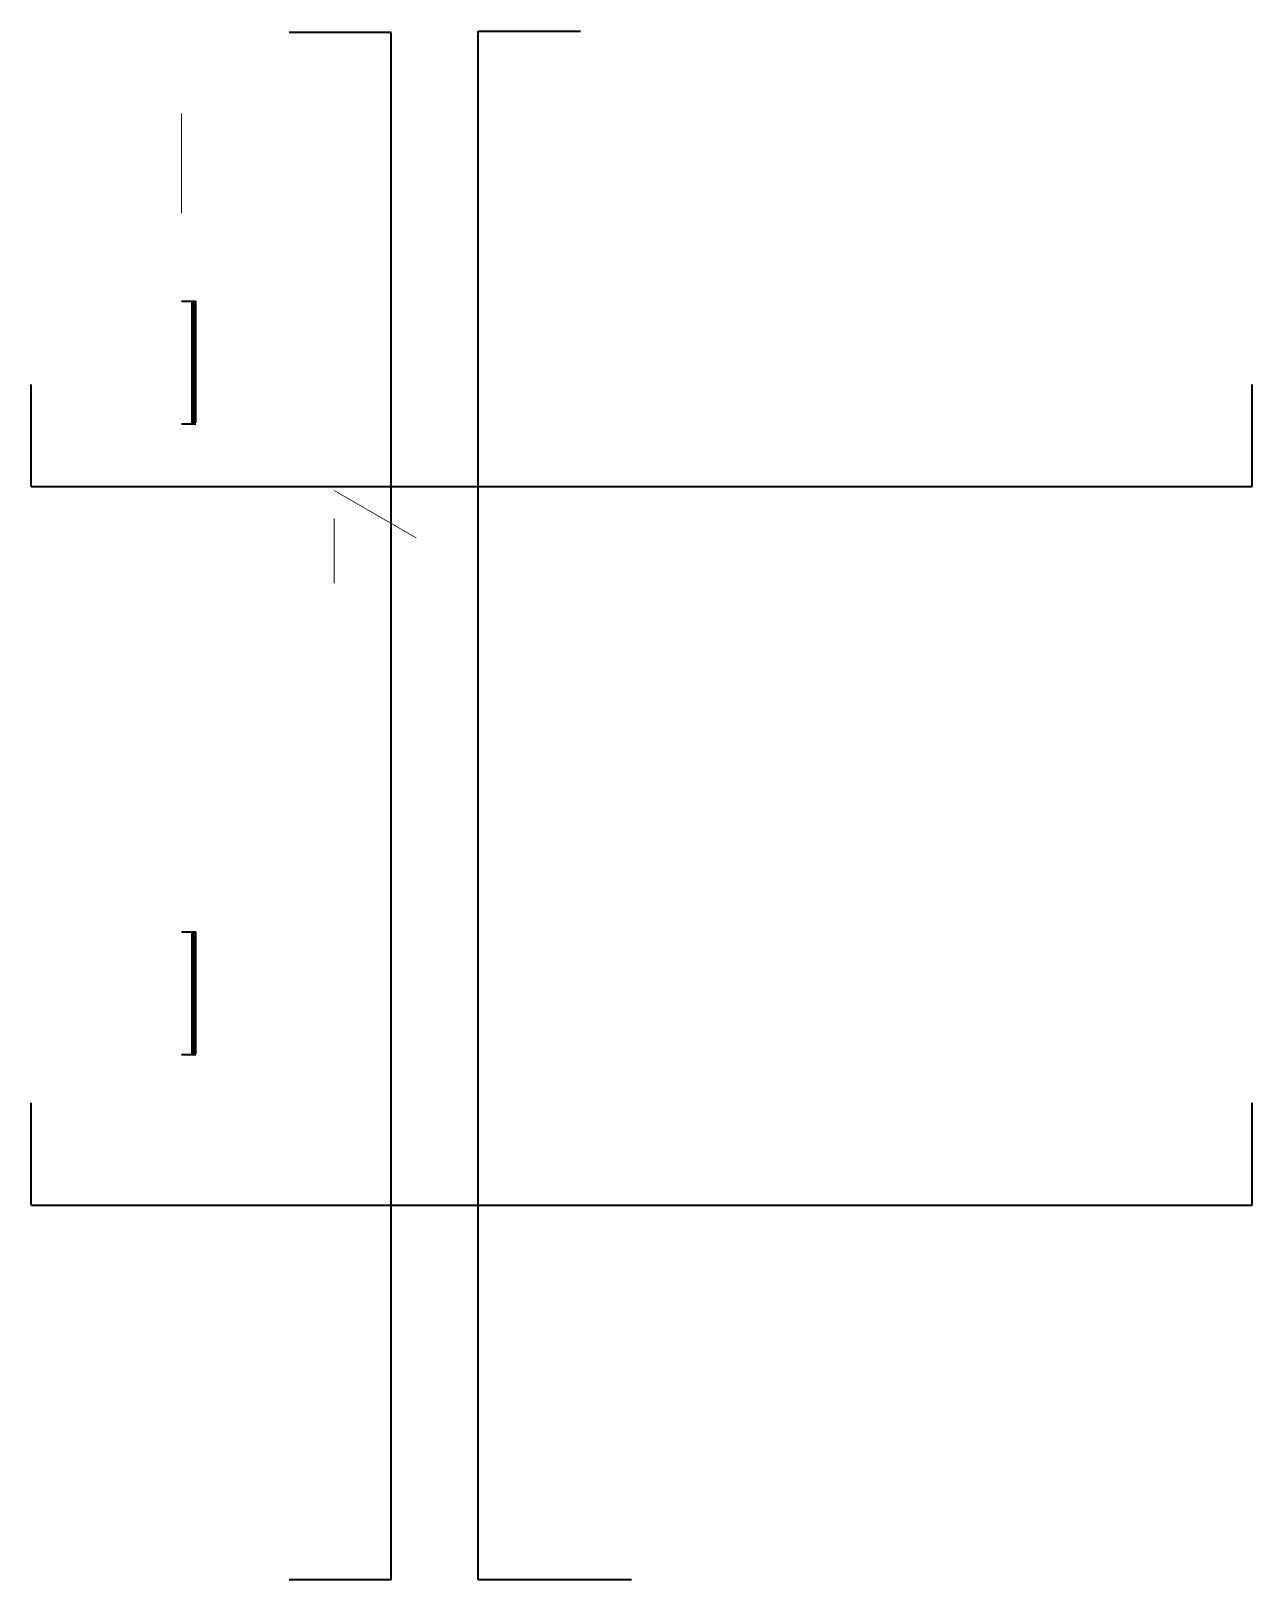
# Model space of a CAD drawing. Header units: inches. Extents: x -3567 to 1, y 2259 to 4439.
# Drawn here: x -3567 to -2373, y 2509 to 4024 of the extents above; entities that cross this region are included whole.
import ezdxf

# ---------------------------------------------------------------- set-up
doc = ezdxf.new("R2010")
doc.units = ezdxf.units.IN
doc.header["$MEASUREMENT"] = 0
for name, color, linetype, lineweight in [('A-ELEV-PATT', 8, 'Continuous', 18), ('A-FLOR-LEVL', 7, 'Continuous', 35), ('A-FLOR-PATT', 8, 'Continuous', 18), ('A-GLAZ-FULL', 4, 'Continuous', 25), ('A-SECT-MCUT', 7, 'Continuous', 35), ('A-WALL-FULL', 7, 'Continuous', 35)]:
    doc.layers.add(name, color=color, linetype=linetype, lineweight=lineweight)

msp = doc.modelspace()

# ---------------------------------------------------------------- hatches: boundary and pattern name
at = {"layer": 'A-FLOR-PATT'}
for points in [[(-3406.1, 3758.5), (-3405.8, 3758.5), (-3405.8, 3760.2), (-3408.5, 3760.2), (-3408.5, 3758.5), (-3408.2, 3758.5), (-3408.2, 3759.9), (-3406.1, 3759.9)], [(-3406.1, 3641.8), (-3405.8, 3641.8), (-3405.8, 3640.2), (-3408.5, 3640.2), (-3408.5, 3641.8), (-3408.2, 3641.8), (-3408.2, 3640.4), (-3406.1, 3640.4)], [(-3406.1, 3141.3), (-3405.8, 3141.3), (-3405.8, 3143), (-3408.5, 3143), (-3408.5, 3141.3), (-3408.2, 3141.3), (-3408.2, 3142.7), (-3406.1, 3142.7)], [(-3406.1, 3024.6), (-3405.8, 3024.6), (-3405.8, 3023), (-3408.5, 3023), (-3408.5, 3024.6), (-3408.2, 3024.6), (-3408.2, 3023.2), (-3406.1, 3023.2)]]:
    msp.add_hatch(color=256, dxfattribs=at).paths.add_polyline_path(points)

# ---------------------------------------------------------------- linework, layer by layer
at = {"layer": 'A-ELEV-PATT'}
for p, q in [((-3419.8, 3943.7), (-3419.8, 3846.2)), ((-3419.8, 3760.2), (-3405.8, 3760.2)), ((-3190.3, 3528.7), (-3270.5, 3575)), ((-3270.7, 3484.3), (-3270.7, 3547.3))]:
    msp.add_line(p, q, dxfattribs=at)
at = {"layer": 'A-FLOR-LEVL'}
for p, q in [((-3409.5, 3640.2), (-3409.5, 3760.2)), ((-3409.5, 3023), (-3409.5, 3143))]:
    msp.add_line(p, q, dxfattribs=at)
at = {"layer": 'A-GLAZ-FULL'}
for p, q in [((-3408.5, 3760.2), (-3408.5, 3758.5)), ((-3408.5, 3759.5), (-3408.5, 3641)), ((-3408.2, 3758.5), (-3408.2, 3759.9)), ((-3408.2, 3759.9), (-3406.1, 3759.9)), ((-3407.8, 3759.5), (-3406.5, 3759.5)), ((-3407.8, 3759.5), (-3407.8, 3756.6)), ((-3406.5, 3759.5), (-3406.5, 3756.6)), ((-3405.8, 3760.2), (-3405.8, 3758.5)), ((-3405.8, 3758.5), (-3405.8, 3760.2)), ((-3408.5, 3758.5), (-3408.2, 3758.5)), ((-3407.8, 3756.6), (-3407.4, 3756.6)), ((-3407.4, 3757.6), (-3406.9, 3757.6)), ((-3407.4, 3757.6), (-3407.4, 3642.7)), ((-3406.9, 3757.6), (-3406.9, 3643.7)), ((-3406.9, 3756.6), (-3406.5, 3756.6)), ((-3406.1, 3758.5), (-3405.8, 3758.5)), ((-3405.8, 3758.5), (-3405.8, 3641)), ((-3408.5, 3641), (-3408.2, 3641)), ((-3405.8, 3640.2), (-3408.5, 3640.2)), ((-3408.2, 3641), (-3408.2, 3640.4)), ((-3406.1, 3640.4), (-3408.2, 3640.4)), ((-3407.8, 3640.8), (-3407.8, 3643.7)), ((-3407.8, 3643.7), (-3407.4, 3643.7)), ((-3407.8, 3640.8), (-3406.5, 3640.8)), ((-3406.9, 3642.7), (-3407.4, 3642.7)), ((-3406.9, 3643.7), (-3406.5, 3643.7)), ((-3406.9, 3643.7), (-3406.9, 3642.7)), ((-3406.5, 3640.8), (-3406.5, 3643.7)), ((-3406.1, 3641), (-3405.8, 3641)), ((-3408.5, 3143), (-3408.5, 3141.3)), ((-3408.5, 3142.3), (-3408.5, 3023.8)), ((-3408.5, 3141.3), (-3408.2, 3141.3)), ((-3408.2, 3141.3), (-3408.2, 3142.7)), ((-3408.2, 3142.7), (-3406.1, 3142.7)), ((-3407.8, 3142.3), (-3406.5, 3142.3)), ((-3407.8, 3142.3), (-3407.8, 3139.4)), ((-3407.8, 3139.4), (-3407.4, 3139.4)), ((-3407.4, 3140.4), (-3407.4, 3025.6)), ((-3407.4, 3140.4), (-3406.9, 3140.4)), ((-3406.9, 3140.4), (-3406.9, 3026.6)), ((-3406.9, 3139.4), (-3406.5, 3139.4)), ((-3406.5, 3142.3), (-3406.5, 3139.4)), ((-3406.1, 3141.3), (-3405.8, 3141.3)), ((-3405.8, 3143), (-3405.8, 3141.3)), ((-3405.8, 3141.3), (-3405.8, 3143)), ((-3405.8, 3141.3), (-3405.8, 3023.8)), ((-3408.5, 3023.8), (-3408.2, 3023.8)), ((-3405.8, 3023), (-3408.5, 3023)), ((-3408.2, 3023.8), (-3408.2, 3023.2)), ((-3406.1, 3023.2), (-3408.2, 3023.2)), ((-3407.8, 3023.6), (-3407.8, 3026.6)), ((-3407.8, 3026.6), (-3407.4, 3026.6)), ((-3407.8, 3023.6), (-3406.5, 3023.6)), ((-3406.9, 3025.6), (-3407.4, 3025.6)), ((-3406.9, 3026.6), (-3406.9, 3025.6)), ((-3406.9, 3026.6), (-3406.5, 3026.6)), ((-3406.5, 3023.6), (-3406.5, 3026.6)), ((-3406.1, 3023.8), (-3405.8, 3023.8))]:
    msp.add_line(p, q, dxfattribs=at)
at = {"layer": 'A-SECT-MCUT'}
for p, q in [((-3214.8, 4022.8), (-3314.8, 4022.8)), ((-3214.8, 2509.1), (-3214.8, 4022.8)), ((-3129.8, 2508.9), (-3129.8, 4024.4)), ((-3129.8, 4024.4), (-3029.8, 4024.4)), ((-3567.1, 3578.7), (-3567.1, 3678.7)), ((-2373, 3578.7), (-2373, 3678.7)), ((-3567.1, 3578.7), (-2373, 3578.7)), ((-3567.1, 2875.6), (-3567.1, 2975.6)), ((-2373, 2875.6), (-2373, 2975.6)), ((-3567.1, 2875.6), (-2373, 2875.6)), ((-3214.8, 2509.1), (-3314.8, 2509.1)), ((-2979.8, 2508.9), (-3129.8, 2508.9))]:
    msp.add_line(p, q, dxfattribs=at)
at = {"layer": 'A-WALL-FULL'}
for p, q in [((-3419.8, 3760.2), (-3405.8, 3760.2)), ((-3419.8, 3640.2), (-3405.8, 3640.2)), ((-3419.8, 3143), (-3405.8, 3143)), ((-3419.8, 3023), (-3405.8, 3023))]:
    msp.add_line(p, q, dxfattribs=at)

doc.saveas('drawing.dxf')
